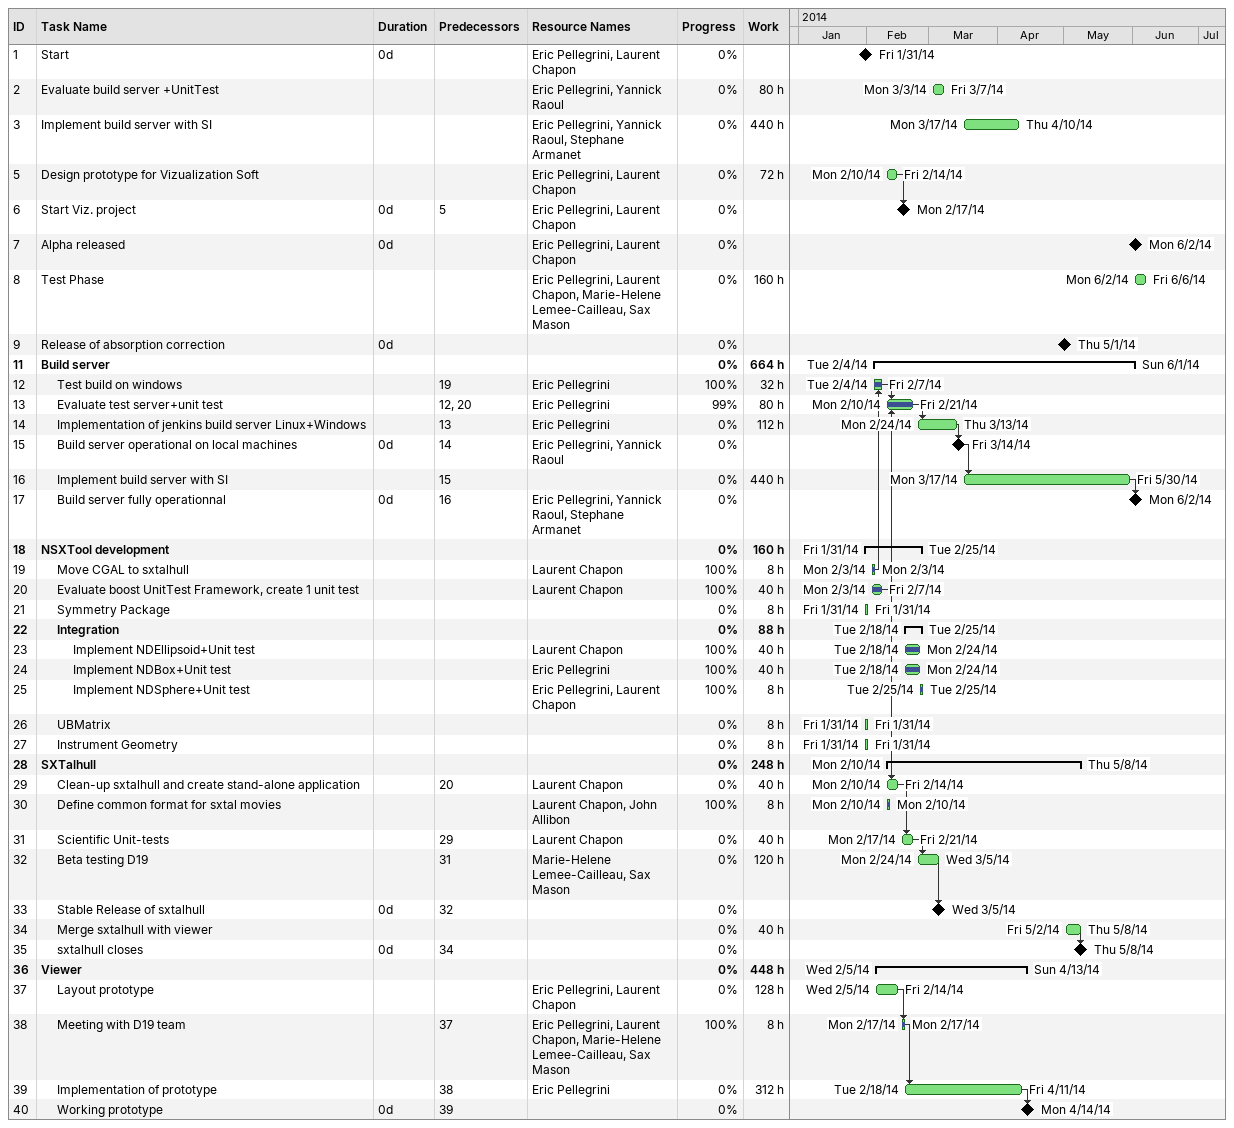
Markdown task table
| ID | Level | Task | Duration | Start | Finish | Predecessors | Resources | % complete | Work (h) |
|---|---|---|---|---|---|---|---|---|---|
| 1 | 1 | Start | 0d | 2014-01-31 | 2014-01-31 |  | Eric Pellegrini, Laurent Chapon | 0 |  |
| 2 | 1 | Evaluate build server +UnitTest |  | 2014-03-03 | 2014-03-07 |  | Eric Pellegrini, Yannick Raoul | 0 | 80 |
| 3 | 1 | Implement build server with SI |  | 2014-03-17 | 2014-04-10 |  | Eric Pellegrini, Yannick Raoul, Stephane Armanet | 0 | 440 |
| 5 | 1 | Design prototype for Vizualization Soft |  | 2014-02-10 | 2014-02-14 |  | Eric Pellegrini, Laurent Chapon | 0 | 72 |
| 6 | 1 | Start Viz. project | 0d | 2014-02-17 | 2014-02-17 | 5 | Eric Pellegrini, Laurent Chapon | 0 |  |
| 7 | 1 | Alpha released | 0d | 2014-06-02 | 2014-06-02 |  | Eric Pellegrini, Laurent Chapon | 0 |  |
| 8 | 1 | Test Phase |  | 2014-06-02 | 2014-06-06 |  | Eric Pellegrini, Laurent Chapon, Marie-Helene Lemee-Cailleau, Sax Mason | 0 | 160 |
| 9 | 1 | Release of absorption correction | 0d | 2014-05-01 | 2014-05-01 |  |  | 0 |  |
| 11 | 1 | **Build server** |  | 2014-02-04 | 2014-06-01 |  |  | 0 | 664 |
| 12 | 2 | Test build on windows |  | 2014-02-04 | 2014-02-07 | 19 | Eric Pellegrini | 100 | 32 |
| 13 | 2 | Evaluate test server+unit test |  | 2014-02-10 | 2014-02-21 | 12, 20 | Eric Pellegrini | 99 | 80 |
| 14 | 2 | Implementation of jenkins build server Linux+Windows |  | 2014-02-24 | 2014-03-13 | 13 | Eric Pellegrini | 0 | 112 |
| 15 | 2 | Build server operational on local machines | 0d | 2014-03-14 | 2014-03-14 | 14 | Eric Pellegrini, Yannick Raoul | 0 |  |
| 16 | 2 | Implement build server with SI |  | 2014-03-17 | 2014-05-30 | 15 |  | 0 | 440 |
| 17 | 2 | Build server fully operationnal | 0d | 2014-06-02 | 2014-06-02 | 16 | Eric Pellegrini, Yannick Raoul, Stephane Armanet | 0 |  |
| 18 | 1 | **NSXTool development** |  | 2014-01-31 | 2014-02-25 |  |  | 0 | 160 |
| 19 | 2 | Move CGAL to sxtalhull |  | 2014-02-03 | 2014-02-03 |  | Laurent Chapon | 100 | 8 |
| 20 | 2 | Evaluate boost UnitTest Framework, create 1 unit test |  | 2014-02-03 | 2014-02-07 |  | Laurent Chapon | 100 | 40 |
| 21 | 2 | Symmetry Package |  | 2014-01-31 | 2014-01-31 |  |  | 0 | 8 |
| 22 | 2 | **Integration** |  | 2014-02-18 | 2014-02-25 |  |  | 0 | 88 |
| 23 | 3 | Implement NDEllipsoid+Unit test |  | 2014-02-18 | 2014-02-24 |  | Laurent Chapon | 100 | 40 |
| 24 | 3 | Implement NDBox+Unit test |  | 2014-02-18 | 2014-02-24 |  | Eric Pellegrini | 100 | 40 |
| 25 | 3 | Implement NDSphere+Unit test |  | 2014-02-25 | 2014-02-25 |  | Eric Pellegrini, Laurent Chapon | 100 | 8 |
| 26 | 2 | UBMatrix |  | 2014-01-31 | 2014-01-31 |  |  | 0 | 8 |
| 27 | 2 | Instrument Geometry |  | 2014-01-31 | 2014-01-31 |  |  | 0 | 8 |
| 28 | 1 | **SXTalhull** |  | 2014-02-10 | 2014-05-08 |  |  | 0 | 248 |
| 29 | 2 | Clean-up sxtalhull and create stand-alone application |  | 2014-02-10 | 2014-02-14 | 20 | Laurent Chapon | 0 | 40 |
| 30 | 2 | Define common format for sxtal movies |  | 2014-02-10 | 2014-02-10 |  | Laurent Chapon, John Allibon | 100 | 8 |
| 31 | 2 | Scientific Unit-tests |  | 2014-02-17 | 2014-02-21 | 29 | Laurent Chapon | 0 | 40 |
| 32 | 2 | Beta testing D19 |  | 2014-02-24 | 2014-03-05 | 31 | Marie-Helene Lemee-Cailleau, Sax Mason | 0 | 120 |
| 33 | 2 | Stable Release of sxtalhull | 0d | 2014-03-05 | 2014-03-05 | 32 |  | 0 |  |
| 34 | 2 | Merge sxtalhull with viewer |  | 2014-05-02 | 2014-05-08 |  |  | 0 | 40 |
| 35 | 2 | sxtalhull closes | 0d | 2014-05-08 | 2014-05-08 | 34 |  | 0 |  |
| 36 | 1 | **Viewer** |  | 2014-02-05 | 2014-04-13 |  |  | 0 | 448 |
| 37 | 2 | Layout prototype |  | 2014-02-05 | 2014-02-14 |  | Eric Pellegrini, Laurent Chapon | 0 | 128 |
| 38 | 2 | Meeting with D19 team |  | 2014-02-17 | 2014-02-17 | 37 | Eric Pellegrini, Laurent Chapon, Marie-Helene Lemee-Cailleau, Sax Mason | 100 | 8 |
| 39 | 2 | Implementation of prototype |  | 2014-02-18 | 2014-04-11 | 38 | Eric Pellegrini | 0 | 312 |
| 40 | 2 | Working prototype | 0d | 2014-04-14 | 2014-04-14 | 39 |  | 0 |  |
